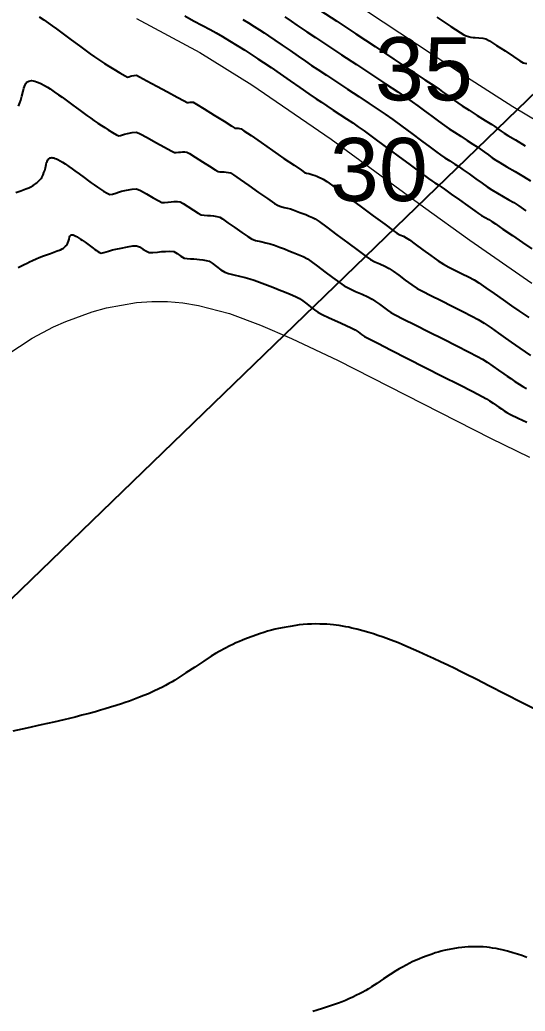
# Model space of a CAD drawing. Extents: x 27 to 849, y 0 to 853.
# Drawn here: x 631.8 to 672.5, y 228.9 to 308.7 of the extents above; entities that cross this region are included whole.
import ezdxf
from ezdxf.enums import TextEntityAlignment as Align

# ---------------------------------------------------------------- set-up
doc = ezdxf.new("R2010")
doc.units = 0
doc.header["$LTSCALE"] = 2
for name, color, linetype in [('Curva 1 m', 5, 'Continuous'), ('Curva Mestra', 1, 'Continuous'), ('TXT - TEXTO 01', 142, 'Continuous')]:
    doc.layers.add(name, color=color, linetype=linetype)
doc.styles.add('ARIAL', font='arial.ttf')

msp = doc.modelspace()

# ---------------------------------------------------------------- linework, layer by layer
at = {"extrusion": (-0.049704, 0.050571, 0.997483), "elevation": -45.882}
msp.add_lwpolyline([(-371.684, 250.552), (-374.359, -58.63), (-849.748, -54.517), (-847.073, 254.665)], close=True, dxfattribs=at)
at = {"layer": 'Curva 1 m', "linetype": 'Continuous', "lineweight": -3}
for points, elevation in [([(633.371, 308.959), (633.742, 308.705), (634.106, 308.453), (634.405, 308.243), (634.749, 307.993), (635.3, 307.587), (635.951, 307.104), (636.602, 306.622), (637.147, 306.221), (637.482, 305.978), (637.828, 305.739), (638.234, 305.465), (638.639, 305.197), (638.984, 304.976), (639.378, 304.737), (639.865, 304.45), (640.287, 304.207), (640.484, 304.103), (640.598, 304.129), (640.714, 304.166), (640.831, 304.197), (641.026, 304.24), (641.195, 304.252), (641.458, 304.125), (642.05, 303.81), (642.839, 303.384), (643.691, 302.92), (644.47, 302.495), (645.044, 302.183), (645.279, 302.059), (645.402, 302.064), (645.527, 302.078), (645.653, 302.083), (645.776, 302.077), (646.038, 301.92), (646.658, 301.537), (647.457, 301.042), (648.256, 300.546), (648.876, 300.163), (649.138, 300.005), (649.262, 299.99), (649.388, 299.983), (649.514, 299.967), (649.638, 299.941), (649.866, 299.787), (650.439, 299.393), (651.243, 298.838), (652.164, 298.202), (653.089, 297.564), (653.904, 297.004), (654.495, 296.601), (654.748, 296.434), (654.903, 296.384), (655.087, 296.342), (655.248, 296.302), (655.406, 296.248), (655.589, 296.18), (655.748, 296.119), (655.908, 296.055), (656.092, 295.979), (656.248, 295.902), (656.531, 295.699), (657.203, 295.206), (658.134, 294.519), (659.196, 293.734), (660.262, 292.948), (661.202, 292.255), (661.888, 291.753), (662.193, 291.536), (662.429, 291.418), (662.706, 291.297), (662.943, 291.181), (663.188, 291.01), (663.666, 290.661), (664.279, 290.211), (664.929, 289.739), (665.516, 289.323), (665.943, 289.04), (666.379, 288.8), (666.898, 288.543), (667.445, 288.281), (667.965, 288.025), (668.402, 287.787), (668.787, 287.54), (669.355, 287.154), (670.033, 286.684), (670.749, 286.183), (671.43, 285.705), (672.005, 285.302), (672.402, 285.028), (672.806, 284.756)], 29), ([(645.09, 309.022), (645.807, 308.643), (646.513, 308.267), (647.142, 307.928), (647.627, 307.658), (648.131, 307.362), (648.708, 307.015), (649.319, 306.64), (649.928, 306.261), (650.497, 305.902), (650.989, 305.586), (651.43, 305.292), (652.049, 304.87), (652.786, 304.364), (653.58, 303.816), (654.369, 303.27), (655.093, 302.77), (655.69, 302.358), (656.099, 302.079), (656.537, 301.787), (657.044, 301.455), (657.585, 301.101), (658.125, 300.747), (658.63, 300.411), (659.065, 300.114), (659.536, 299.776), (660.294, 299.222), (661.236, 298.53), (662.256, 297.778), (663.248, 297.045), (664.108, 296.41), (664.731, 295.951), (665.01, 295.747), (665.248, 295.593), (665.522, 295.422), (665.76, 295.268), (666.031, 295.076), (666.563, 294.694), (667.229, 294.216), (667.902, 293.733), (668.455, 293.339), (668.76, 293.127), (669.005, 292.976), (669.295, 292.808), (669.585, 292.639), (669.832, 292.49), (670.136, 292.283), (670.73, 291.875), (671.493, 291.347), (672.305, 290.785), (673.045, 290.272)], 31), ([(653.154, 308.958), (653.655, 308.612), (654.127, 308.286), (654.523, 308.016), (654.917, 307.754), (655.634, 307.28), (656.595, 306.646), (657.719, 305.904), (658.927, 305.107), (660.139, 304.307), (661.274, 303.556), (662.254, 302.906), (662.996, 302.411), (663.423, 302.122), (663.882, 301.793), (664.421, 301.395), (664.991, 300.97), (665.543, 300.558), (666.028, 300.201), (666.395, 299.938), (666.815, 299.661), (667.323, 299.338), (667.846, 299.01), (668.31, 298.717), (668.644, 298.5), (668.917, 298.309), (669.229, 298.082), (669.556, 297.843), (669.869, 297.618), (670.144, 297.43), (670.487, 297.219), (671.039, 296.893), (671.701, 296.504), (672.375, 296.109), (672.96, 295.762)], 33), ([(655.984, 309.496), (657.351, 308.592), (658.864, 307.591), (660.428, 306.557), (661.944, 305.553), (663.316, 304.645), (664.448, 303.895), (665.242, 303.367), (665.601, 303.126), (665.872, 302.931), (666.182, 302.7), (666.506, 302.457), (666.816, 302.227), (667.088, 302.034), (667.436, 301.805), (668, 301.444), (668.663, 301.023), (669.308, 300.613), (669.822, 300.287), (670.086, 300.116), (670.325, 299.946), (670.596, 299.749), (670.836, 299.581), (671.124, 299.407), (671.728, 299.048), (672.524, 298.577)], 34), ([(665.406, 308.935), (666.532, 308.189), (667.294, 307.686), (667.588, 307.494), (667.774, 307.426), (667.963, 307.371), (668.149, 307.33), (668.338, 307.295), (668.503, 307.283), (668.787, 307.265), (669.098, 307.233), (669.347, 307.18), (669.647, 307.011), (670.21, 306.654), (670.898, 306.206), (671.575, 305.761), (672.102, 305.415), (672.345, 305.263), (672.486, 305.221), (672.651, 305.186)], 36), ([(649.768, 308.749), (650.226, 308.468), (650.683, 308.184), (651.11, 307.915), (651.479, 307.678), (651.845, 307.433), (652.348, 307.089), (652.941, 306.68), (653.58, 306.238), (654.218, 305.796), (654.81, 305.389), (655.311, 305.048), (655.811, 304.715), (656.501, 304.26), (657.321, 303.722), (658.209, 303.139), (659.106, 302.549), (659.951, 301.99), (660.684, 301.501), (661.244, 301.118), (661.851, 300.685), (662.588, 300.147), (663.383, 299.559), (664.164, 298.979), (664.859, 298.462), (665.396, 298.065), (665.703, 297.843), (666.047, 297.617), (666.452, 297.363), (666.857, 297.108), (667.202, 296.884), (667.533, 296.65), (668.004, 296.309), (668.533, 295.924), (669.042, 295.559), (669.452, 295.278), (669.835, 295.041), (670.286, 294.776), (670.759, 294.503), (671.211, 294.239), (671.595, 294.004), (671.998, 293.734), (672.578, 293.334)], 32), ([(631.711, 301.763), (631.809, 302.022), (631.89, 302.255), (631.973, 302.572), (632.072, 302.984), (632.129, 303.219), (632.176, 303.353), (632.225, 303.474), (632.286, 303.576), (632.351, 303.669), (632.432, 303.734), (632.519, 303.79), (632.627, 303.812), (632.741, 303.825), (632.869, 303.81), (633.011, 303.783), (633.158, 303.735), (633.321, 303.672), (633.5, 303.583), (633.785, 303.432), (634.034, 303.292), (634.252, 303.15), (634.577, 302.93), (634.925, 302.69), (635.215, 302.487), (635.546, 302.245), (636.077, 301.853), (636.673, 301.411), (637.2, 301.022), (637.523, 300.787), (637.782, 300.608), (638.087, 300.403), (638.391, 300.202), (638.649, 300.036), (638.933, 299.858), (639.278, 299.646), (639.591, 299.464), (639.774, 299.381), (639.918, 299.401), (640.086, 299.459), (640.235, 299.507), (640.485, 299.573), (640.868, 299.658), (641.198, 299.679), (641.501, 299.546), (642.073, 299.242), (642.774, 298.853), (643.465, 298.464), (644.007, 298.163), (644.261, 298.035), (644.415, 298.032), (644.596, 298.054), (644.756, 298.072), (644.917, 298.081), (645.101, 298.087), (645.255, 298.07), (645.476, 297.945), (645.936, 297.66), (646.516, 297.295), (647.096, 296.929), (647.556, 296.643), (647.777, 296.516), (647.932, 296.49), (648.116, 296.481), (648.277, 296.472), (648.438, 296.454), (648.622, 296.428), (648.777, 296.389), (649.015, 296.233), (649.547, 295.865), (650.259, 295.368), (651.036, 294.826), (651.763, 294.321), (652.325, 293.937), (652.609, 293.758), (652.832, 293.681), (653.103, 293.615), (653.377, 293.554), (653.609, 293.493), (653.839, 293.416), (654.109, 293.318), (654.378, 293.217), (654.609, 293.127), (654.841, 293.035), (655.114, 292.925), (655.384, 292.808), (655.609, 292.694), (655.915, 292.479), (656.536, 292.022), (657.35, 291.416), (658.233, 290.758), (659.062, 290.142), (659.715, 289.664), (660.068, 289.419), (660.408, 289.245), (660.817, 289.064), (661.226, 288.883), (661.568, 288.71), (661.887, 288.494), (662.343, 288.158), (662.864, 287.77), (663.379, 287.396), (663.818, 287.104), (664.244, 286.872), (664.922, 286.528), (665.755, 286.114), (666.649, 285.673), (667.507, 285.246), (668.235, 284.874), (668.736, 284.599), (669.213, 284.297), (669.774, 283.916), (670.362, 283.504), (670.923, 283.104), (671.4, 282.764), (671.736, 282.529), (672.091, 282.289), (672.519, 282.001), (672.956, 281.708)], 28), ([(631.483, 294.817), (631.888, 294.96), (632.287, 295.101), (632.52, 295.19), (632.686, 295.28), (632.868, 295.389), (632.977, 295.458), (633.08, 295.529), (633.18, 295.605), (633.278, 295.699), (633.425, 295.846), (633.516, 295.941), (633.582, 296.037), (633.642, 296.136), (633.685, 296.24), (633.753, 296.417), (633.809, 296.575), (633.865, 296.789), (633.932, 297.067), (633.968, 297.218), (634, 297.306), (634.032, 297.388), (634.073, 297.455), (634.116, 297.518), (634.171, 297.56), (634.228, 297.599), (634.301, 297.613), (634.376, 297.623), (634.463, 297.611), (634.556, 297.594), (634.656, 297.561), (634.763, 297.52), (634.875, 297.464), (635.068, 297.362), (635.238, 297.267), (635.451, 297.127), (635.757, 296.918), (636.026, 296.73), (636.246, 296.569), (636.6, 296.307), (636.997, 296.013), (637.349, 295.754), (637.564, 295.597), (637.803, 295.433), (638.077, 295.25), (638.315, 295.096), (638.558, 294.934), (638.837, 294.756), (639.065, 294.66), (639.28, 294.689), (639.533, 294.776), (639.755, 294.849), (640.008, 294.915), (640.411, 295.015), (640.847, 295.097), (641.201, 295.107), (641.535, 294.974), (642.023, 294.707), (642.548, 294.397), (642.993, 294.134), (643.242, 294.011), (643.474, 294.006), (643.746, 294.04), (643.986, 294.066), (644.227, 294.08), (644.502, 294.088), (644.735, 294.063), (644.963, 293.94), (645.353, 293.693), (645.797, 293.403), (646.187, 293.153), (646.416, 293.027), (646.648, 292.988), (646.924, 292.975), (647.166, 292.96), (647.408, 292.933), (647.684, 292.895), (647.916, 292.836), (648.143, 292.692), (648.577, 292.386), (649.123, 291.995), (649.684, 291.596), (650.165, 291.266), (650.47, 291.082), (650.805, 290.966), (651.211, 290.867), (651.622, 290.775), (651.97, 290.685), (652.315, 290.569), (652.72, 290.422), (653.125, 290.27), (653.47, 290.135), (653.819, 289.997), (654.228, 289.832), (654.633, 289.656), (654.97, 289.486), (655.281, 289.273), (655.782, 288.899), (656.385, 288.44), (657.004, 287.971), (657.552, 287.567), (657.943, 287.303), (658.354, 287.086), (658.858, 286.854), (659.382, 286.623), (659.851, 286.412), (660.193, 286.239), (660.471, 286.057), (660.783, 285.829), (661.106, 285.584), (661.417, 285.354), (661.693, 285.169), (662.038, 284.984), (662.729, 284.63), (663.668, 284.155), (664.759, 283.606), (665.904, 283.03), (667.004, 282.475), (667.964, 281.989), (668.685, 281.618), (669.071, 281.41), (669.46, 281.161), (669.919, 280.846), (670.384, 280.518), (670.789, 280.228), (671.071, 280.031), (671.357, 279.835), (671.69, 279.608), (672.026, 279.385), (672.321, 279.204), (672.629, 279.043)], 27), ([(631.673, 288.786), (631.889, 288.895), (632.143, 289.021), (632.391, 289.143), (632.587, 289.236), (632.834, 289.351), (633.117, 289.478), (633.367, 289.585), (633.717, 289.714), (634.285, 289.917), (634.823, 290.109), (635.083, 290.203), (635.213, 290.277), (635.312, 290.337), (635.363, 290.373), (635.413, 290.411), (635.498, 290.495), (635.581, 290.579), (635.613, 290.627), (635.644, 290.676), (635.683, 290.774), (635.728, 290.896), (635.772, 291.07), (635.807, 291.218), (635.839, 291.302), (635.881, 291.367), (635.937, 291.408), (636.011, 291.42), (636.101, 291.405), (636.152, 291.388), (636.205, 291.368), (636.308, 291.315), (636.442, 291.242), (636.543, 291.175), (636.699, 291.069), (636.836, 290.973), (637.06, 290.809), (637.385, 290.568), (637.605, 290.407), (637.725, 290.325), (637.862, 290.233), (637.981, 290.156), (638.098, 290.076), (638.233, 289.987), (638.356, 289.938), (638.586, 289.985), (638.951, 290.097), (639.276, 290.19), (639.544, 290.252), (639.979, 290.349), (640.472, 290.449), (640.916, 290.522), (641.203, 290.534), (641.449, 290.437), (641.728, 290.263), (642, 290.088), (642.224, 289.986), (642.533, 289.98), (642.896, 290.025), (643.215, 290.06), (643.537, 290.078), (643.905, 290.09), (644.214, 290.056), (644.486, 289.908), (644.782, 289.692), (645.054, 289.538), (645.276, 289.495), (645.546, 289.476), (645.82, 289.466), (646.054, 289.449), (646.288, 289.423), (646.562, 289.391), (646.832, 289.346), (647.054, 289.283), (647.305, 289.128), (647.646, 288.872), (648.01, 288.601), (648.332, 288.406), (648.631, 288.302), (649.044, 288.194), (649.507, 288.086), (649.957, 287.979), (650.332, 287.876), (650.691, 287.757), (651.111, 287.607), (651.551, 287.444), (651.972, 287.284), (652.332, 287.143), (652.701, 286.995), (653.141, 286.817), (653.596, 286.627), (654.012, 286.441), (654.332, 286.278), (654.608, 286.095), (654.917, 285.861), (655.235, 285.609), (655.543, 285.373), (655.818, 285.186), (656.171, 285.003), (656.736, 284.735), (657.396, 284.43), (658.04, 284.135), (658.552, 283.899), (658.818, 283.768), (659.06, 283.603), (659.327, 283.401), (659.568, 283.233), (659.887, 283.066), (660.645, 282.679), (661.733, 282.126), (663.041, 281.462), (664.461, 280.742), (665.883, 280.021), (667.197, 279.353), (668.296, 278.794), (669.068, 278.399), (669.405, 278.222), (669.655, 278.06), (669.947, 277.857), (670.218, 277.664), (670.405, 277.532), (670.602, 277.397), (670.828, 277.245), (671.03, 277.119), (671.346, 276.959), (671.954, 276.663), (672.653, 276.325)], 26), ([(673.618, 253.064), (672.269, 253.753), (670.915, 254.444), (669.65, 255.089), (668.565, 255.642), (667.751, 256.055), (667.301, 256.281), (666.84, 256.504), (666.288, 256.768), (665.701, 257.046), (665.137, 257.311), (664.651, 257.538), (664.301, 257.699), (663.94, 257.86), (663.52, 258.046), (663.08, 258.237), (662.66, 258.416), (662.301, 258.563), (661.941, 258.705), (661.52, 258.865), (661.08, 259.028), (660.66, 259.177), (660.301, 259.297), (659.916, 259.41), (659.446, 259.539), (658.967, 259.664), (658.56, 259.766), (658.301, 259.827), (658.07, 259.872), (657.801, 259.919), (657.532, 259.961), (657.301, 259.993), (657.07, 260.02), (656.801, 260.045), (656.532, 260.067), (656.301, 260.082), (655.983, 260.09), (655.619, 260.092), (655.302, 260.086), (654.986, 260.07), (654.626, 260.044), (654.311, 260.012), (654.034, 259.969), (653.591, 259.893), (653.094, 259.804), (652.654, 259.722), (652.384, 259.668), (652.089, 259.595), (651.755, 259.503), (651.464, 259.416), (651.123, 259.299), (650.594, 259.11), (650.07, 258.919), (649.747, 258.797), (649.497, 258.691), (649.214, 258.565), (648.967, 258.449), (648.715, 258.322), (648.333, 258.124), (647.921, 257.905), (647.582, 257.715), (647.232, 257.494), (646.63, 257.103), (645.905, 256.628), (645.188, 256.158), (644.61, 255.78), (644.301, 255.582), (644.072, 255.446), (643.805, 255.292), (643.535, 255.142), (643.301, 255.017), (643.007, 254.873), (642.596, 254.681), (642.163, 254.484), (641.801, 254.327), (641.457, 254.19), (641.054, 254.039), (640.65, 253.892), (640.301, 253.77), (639.989, 253.667), (639.577, 253.536), (639.12, 253.394), (638.676, 253.258), (638.301, 253.147), (637.899, 253.034), (637.382, 252.893), (636.815, 252.742), (636.266, 252.599), (635.801, 252.482), (635.341, 252.375), (634.541, 252.196), (633.514, 251.968), (632.377, 251.716), (631.244, 251.465)], 24), ([(672.658, 233.264), (672.254, 233.41), (671.909, 233.526), (671.536, 233.635), (671.085, 233.756), (670.671, 233.861), (670.409, 233.924), (670.17, 233.969), (669.897, 234.014), (669.659, 234.048), (669.42, 234.075), (669.147, 234.099), (668.909, 234.115), (668.67, 234.121), (668.398, 234.122), (668.159, 234.118), (667.922, 234.106), (667.652, 234.086), (667.416, 234.063), (667.134, 234.018), (666.69, 233.94), (666.248, 233.859), (665.971, 233.805), (665.75, 233.75), (665.499, 233.681), (665.281, 233.615), (665.025, 233.528), (664.628, 233.386), (664.236, 233.243), (663.994, 233.151), (663.806, 233.072), (663.593, 232.977), (663.409, 232.89), (663.219, 232.795), (662.933, 232.646), (662.624, 232.482), (662.369, 232.34), (662.107, 232.174), (661.655, 231.881), (661.111, 231.525), (660.574, 231.172), (660.14, 230.888), (659.909, 230.74), (659.672, 230.6), (659.4, 230.446), (659.159, 230.316), (658.938, 230.208), (658.63, 230.064), (658.305, 229.916), (658.034, 229.798), (657.776, 229.696), (657.474, 229.582), (657.17, 229.472), (656.909, 229.381), (656.603, 229.281), (656.196, 229.152), (655.77, 229.021), (655.409, 228.914)], 23)]:
    msp.add_lwpolyline(points, dxfattribs=dict(at, elevation=elevation))
at = {"layer": 'Curva Mestra', "lineweight": 0}
for points, elevation in [([(652.948, 313.953), (667.78, 304.129), (671.528, 301.733), (676.886, 298.546), (678.76, 297.544), (680.364, 296.773), (682.43, 295.913), (685.568, 294.796), (687.443, 294.289), (688.693, 294.09), (689.943, 294.031), (691.818, 294.141), (696.193, 294.715), (699.318, 295.27), (703.068, 296.211), (707.443, 297.458), (709.953, 298.415), (711.976, 299.433), (713.503, 300.344), (715.239, 301.497), (717.143, 302.869), (719.079, 304.367), (721.734, 306.645), (723.817, 308.787)], 35), ([(641.193, 308.824), (646.297, 306.084), (650.499, 303.494), (656.886, 299.11), (664.318, 293.652), (668.068, 290.976), (673.068, 287.526)], 30), ([(628.693, 280.423), (632.794, 283.09), (634.526, 284.008), (635.501, 284.443), (637.646, 285.217), (638.797, 285.532), (641.206, 285.962), (642.444, 286.054), (643.693, 286.048), (644.943, 285.938), (646.193, 285.73), (648.693, 285.068), (651.193, 284.151), (653.693, 283.07), (657.443, 281.297), (669.739, 275.033), (672.86, 273.511)], 25)]:
    msp.add_lwpolyline(points, dxfattribs=dict(at, elevation=elevation)).dxf.unprotected_set("ltscale", 0)

# ---------------------------------------------------------------- texts
at = {"layer": 'TXT - TEXTO 01', "style": 'ARIAL'}
for s, p in [('35', (664.359, 300.706, 34)), ('30', (660.732, 292.602, 29))]:
    msp.add_text(s, height=5.08, dxfattribs=at).set_placement(p, align=Align.BOTTOM_CENTER)

doc.saveas('drawing.dxf')
